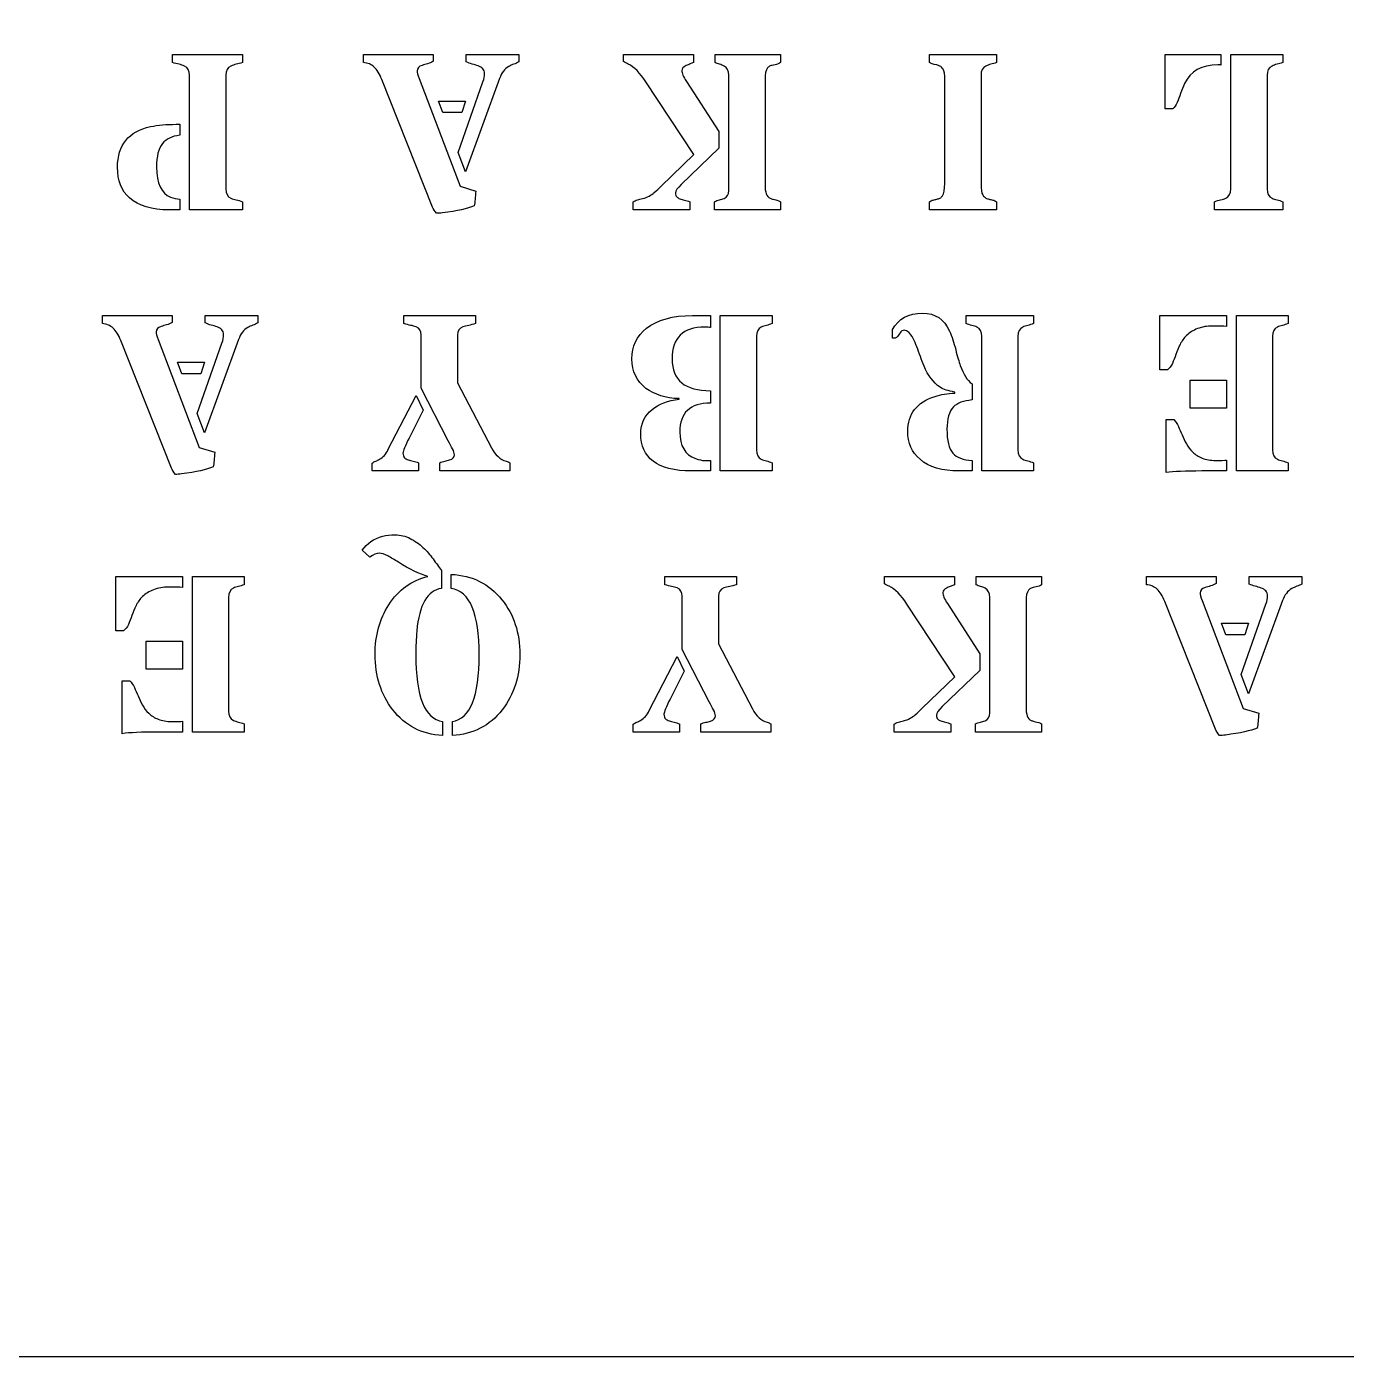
# Model space of a CAD drawing. Header units: millimetres. Extents: x -177 to 23, y -29 to 171.
# Drawn here: x -127.1 to -77.3, y -29.5 to 20.8 of the extents above; entities that cross this region are included whole.
import ezdxf

# ---------------------------------------------------------------- set-up
doc = ezdxf.new("R2010")
doc.units = ezdxf.units.MM
doc.layers.get('0').update_dxf_attribs({"linetype": 'CONTINUOUS'})

msp = doc.modelspace()

# ---------------------------------------------------------------- linework, layer by layer
for p, q in [((-121.605, 19.414), (-121.605, 19.72)), ((-121.605, 19.72), (-118.96, 19.72)), ((-118.96, 19.72), (-118.96, 19.414)), ((-114.394, 19.414), (-114.394, 19.72)), ((-114.394, 19.72), (-111.753, 19.72)), ((-111.753, 19.72), (-111.753, 19.46)), ((-110.505, 19.439), (-110.505, 19.72)), ((-110.505, 19.72), (-108.526, 19.72)), ((-108.526, 19.72), (-108.526, 19.439)), ((-104.571, 19.447), (-104.571, 19.72)), ((-104.571, 19.72), (-101.926, 19.72)), ((-101.926, 19.72), (-101.926, 19.414)), ((-101.108, 19.414), (-101.108, 19.72)), ((-101.108, 19.72), (-98.629, 19.72)), ((-98.629, 19.72), (-98.629, 19.414)), ((-93.011, 19.414), (-93.011, 19.72)), ((-93.011, 19.72), (-90.469, 19.72)), ((-90.469, 19.72), (-90.469, 19.414)), ((-84.099, 17.662), (-84.099, 19.72)), ((-84.099, 19.72), (-81.996, 19.72)), ((-81.996, 19.72), (-81.996, 19.319)), ((-81.624, 14.641), (-81.624, 19.72)), ((-81.624, 19.72), (-79.661, 19.72)), ((-79.661, 19.72), (-79.661, 19.414)), ((-120.96, 13.848), (-120.96, 18.935)), ((-119.589, 18.935), (-119.589, 14.641)), ((-111.782, 13.956), (-113.696, 18.774)), ((-112.286, 18.815), (-110.737, 14.741)), ((-110.807, 16.018), (-109.877, 18.679)), ((-109.249, 18.815), (-110.534, 15.286)), ((-101.91, 15.935), (-103.716, 18.679)), ((-102.191, 18.703), (-100.96, 16.803)), ((-100.592, 14.575), (-100.592, 18.935)), ((-99.22, 18.765), (-99.22, 14.811)), ((-92.428, 14.844), (-92.428, 18.728)), ((-91.06, 18.935), (-91.06, 14.844)), ((-80.252, 18.935), (-80.252, 14.641)), ((-83.818, 17.662), (-84.099, 17.662)), ((-121.465, 17.08), (-121.328, 17.08)), ((-121.328, 17.08), (-121.328, 16.666)), ((-100.96, 16.803), (-100.96, 16.175)), ((-100.96, 16.175), (-102.381, 14.811)), ((-110.534, 15.286), (-110.807, 16.018)), ((-103.145, 14.745), (-101.91, 15.935)), ((-110.737, 14.741), (-110.142, 14.559)), ((-121.328, 14.257), (-121.328, 13.848)), ((-118.96, 14.158), (-118.96, 13.848)), ((-104.199, 13.848), (-104.199, 14.15)), ((-102.063, 14.158), (-102.063, 13.848)), ((-101.125, 13.848), (-101.125, 14.158)), ((-98.629, 14.158), (-98.629, 13.848)), ((-93.011, 13.848), (-93.011, 14.158)), ((-90.469, 14.158), (-90.469, 13.848)), ((-82.244, 13.848), (-82.244, 14.158)), ((-79.661, 14.158), (-79.661, 13.848)), ((-121.328, 13.848), (-121.721, 13.848)), ((-118.96, 13.848), (-120.96, 13.848)), ((-102.063, 13.848), (-104.199, 13.848)), ((-98.629, 13.848), (-101.125, 13.848)), ((-90.469, 13.848), (-93.011, 13.848)), ((-79.661, 13.848), (-82.244, 13.848)), ((-124.254, 9.554), (-124.254, 9.86)), ((-124.254, 9.86), (-121.613, 9.86)), ((-121.613, 9.86), (-121.613, 9.6)), ((-120.365, 9.579), (-120.365, 9.86)), ((-120.365, 9.86), (-118.386, 9.86)), ((-118.386, 9.86), (-118.386, 9.579)), ((-112.859, 9.554), (-112.859, 9.86)), ((-112.859, 9.86), (-110.16, 9.86)), ((-110.16, 9.86), (-110.16, 9.554)), ((-101.96, 9.86), (-101.282, 9.86)), ((-101.282, 9.86), (-101.282, 9.405)), ((-100.914, 3.988), (-100.914, 9.86)), ((-100.914, 9.86), (-98.951, 9.86)), ((-98.951, 9.86), (-98.951, 9.554)), ((-91.624, 9.554), (-91.624, 9.86)), ((-91.624, 9.86), (-89.075, 9.86)), ((-89.075, 9.86), (-89.075, 9.554)), ((-84.301, 7.81), (-84.301, 9.86)), ((-84.301, 9.86), (-81.781, 9.86)), ((-81.781, 9.86), (-81.781, 9.447)), ((-81.413, 3.988), (-81.413, 9.86)), ((-81.413, 9.86), (-79.459, 9.86)), ((-79.459, 9.86), (-79.459, 9.554)), ((-112.206, 7.112), (-112.206, 9.116)), ((-110.834, 9.124), (-110.834, 7.323)), ((-99.542, 9.075), (-99.542, 4.781)), ((-94.405, 9.009), (-94.405, 9.331)), ((-91.029, 3.988), (-91.029, 9.075)), ((-89.666, 9.075), (-89.666, 4.781)), ((-80.049, 9.075), (-80.049, 4.781)), ((-121.642, 4.096), (-123.556, 8.914)), ((-122.146, 8.955), (-120.597, 4.881)), ((-120.667, 6.158), (-119.737, 8.819)), ((-119.109, 8.955), (-120.394, 5.426)), ((-84.02, 7.81), (-84.301, 7.81)), ((-111.185, 5.129), (-112.206, 7.112)), ((-110.834, 7.323), (-109.553, 4.868)), ((-91.397, 7.277), (-91.397, 6.67)), ((-113.45, 4.806), (-112.396, 6.843)), ((-112.396, 6.843), (-112.131, 6.29)), ((-102.46, 6.703), (-102.46, 6.72)), ((-101.282, 7.017), (-101.282, 6.55)), ((-92.046, 6.93), (-92.046, 6.967)), ((-120.394, 5.426), (-120.667, 6.158)), ((-112.131, 6.29), (-112.669, 5.232)), ((-84.066, 3.926), (-84.066, 5.926)), ((-84.066, 5.926), (-83.777, 5.926)), ((-120.597, 4.881), (-120.002, 4.699)), ((-114.061, 3.988), (-114.061, 4.281)), ((-112.305, 4.298), (-112.305, 3.988)), ((-111.508, 3.988), (-111.508, 4.298)), ((-108.859, 4.298), (-108.859, 3.988)), ((-101.501, 4.385), (-101.327, 4.385)), ((-101.282, 4.389), (-101.282, 3.988)), ((-98.951, 4.298), (-98.951, 3.988)), ((-91.397, 4.389), (-91.397, 3.988)), ((-89.075, 4.298), (-89.075, 3.988)), ((-81.781, 4.397), (-81.781, 3.988)), ((-79.459, 4.298), (-79.459, 3.988)), ((-112.305, 3.988), (-114.061, 3.988)), ((-108.859, 3.988), (-111.508, 3.988)), ((-101.282, 3.988), (-101.993, 3.988)), ((-98.951, 3.988), (-100.914, 3.988)), ((-91.397, 3.988), (-91.885, 3.988)), ((-89.075, 3.988), (-91.029, 3.988)), ((-81.781, 3.988), (-82.715, 3.988)), ((-79.459, 3.988), (-81.413, 3.988)), ((-114.144, 0.727), (-114.437, 0.996)), ((-123.741, -2.05), (-123.741, 0)), ((-123.741, 0), (-121.221, 0)), ((-121.221, 0), (-121.221, -0.413)), ((-120.853, -5.872), (-120.853, 0)), ((-120.853, 0), (-118.899, 0)), ((-118.899, 0), (-118.899, -0.306)), ((-111.441, 0.231), (-111.441, -0.446)), ((-111.074, -0.446), (-111.074, 0.083)), ((-102.999, -0.306), (-102.999, 0)), ((-102.999, 0), (-100.3, 0)), ((-100.3, 0), (-100.3, -0.306)), ((-94.711, -0.273), (-94.711, 0)), ((-94.711, 0), (-92.066, 0)), ((-92.066, 0), (-92.066, -0.306)), ((-91.248, -0.306), (-91.248, 0)), ((-91.248, 0), (-88.769, 0)), ((-88.769, 0), (-88.769, -0.306)), ((-84.814, -0.306), (-84.814, 0)), ((-84.814, 0), (-82.173, 0)), ((-82.173, 0), (-82.173, -0.26)), ((-80.925, -0.281), (-80.925, 0)), ((-80.925, 0), (-78.946, 0)), ((-78.946, 0), (-78.946, -0.281)), ((-119.489, -0.785), (-119.489, -5.079)), ((-102.346, -2.748), (-102.346, -0.744)), ((-100.974, -0.736), (-100.974, -2.537)), ((-90.732, -5.145), (-90.732, -0.785)), ((-89.36, -0.955), (-89.36, -4.909)), ((-82.202, -5.764), (-84.116, -0.946)), ((-82.706, -0.905), (-81.157, -4.979)), ((-79.669, -0.905), (-80.954, -4.434)), ((-92.05, -3.785), (-93.856, -1.041)), ((-92.331, -1.017), (-91.1, -2.917)), ((-81.227, -3.702), (-80.297, -1.041)), ((-123.46, -2.05), (-123.741, -2.05)), ((-101.325, -4.731), (-102.346, -2.748)), ((-100.974, -2.537), (-99.693, -4.992)), ((-91.1, -2.917), (-91.1, -3.545)), ((-103.59, -5.054), (-102.536, -3.017)), ((-102.536, -3.017), (-102.271, -3.57)), ((-123.506, -5.934), (-123.506, -3.934)), ((-123.506, -3.934), (-123.217, -3.934)), ((-102.271, -3.57), (-102.809, -4.628)), ((-93.285, -4.975), (-92.05, -3.785)), ((-91.1, -3.545), (-92.521, -4.909)), ((-80.954, -4.434), (-81.227, -3.702)), ((-81.157, -4.979), (-80.562, -5.161)), ((-121.221, -5.463), (-121.221, -5.872)), ((-111.4, -5.471), (-111.4, -6)), ((-111.032, -6), (-111.032, -5.471)), ((-121.221, -5.872), (-122.155, -5.872)), ((-118.899, -5.872), (-120.853, -5.872)), ((-118.899, -5.562), (-118.899, -5.872)), ((-104.201, -5.872), (-104.201, -5.579)), ((-102.445, -5.872), (-104.201, -5.872)), ((-102.445, -5.562), (-102.445, -5.872)), ((-101.648, -5.872), (-101.648, -5.562)), ((-98.999, -5.872), (-101.648, -5.872)), ((-98.999, -5.562), (-98.999, -5.872)), ((-94.339, -5.872), (-94.339, -5.57)), ((-92.203, -5.872), (-94.339, -5.872)), ((-92.203, -5.562), (-92.203, -5.872)), ((-91.265, -5.872), (-91.265, -5.562)), ((-88.769, -5.872), (-91.265, -5.872)), ((-88.769, -5.562), (-88.769, -5.872))]:
    msp.add_line(p, q)
for points in [[(23.024, -29.451), (23.024, 170.549), (-176.976, 170.549), (-176.976, -29.451)], [(-110.534, 17.96), (-110.671, 17.522), (-111.386, 17.522), (-111.551, 17.96)], [(-120.394, 8.1), (-120.531, 7.662), (-121.246, 7.662), (-121.411, 8.1)], [(-83.157, 6.364), (-83.157, 7.422), (-81.781, 7.422), (-81.781, 6.364)], [(-81.971, -1.76), (-80.954, -1.76), (-81.091, -2.198), (-81.806, -2.198)], [(-121.221, -2.438), (-121.221, -3.496), (-122.597, -3.496), (-122.597, -2.438)]]:
    msp.add_lwpolyline(points, close=True)
for points, knots in [([(-121.151, 19.282), (-121.208, 19.31), (-121.277, 19.331), (-121.434, 19.361), (-121.517, 19.384), (-121.605, 19.414)], [1, 1, 1, 1, 2, 2, 3, 3, 3, 3]), ([(-118.96, 19.414), (-119.043, 19.384), (-119.122, 19.361), (-119.274, 19.331), (-119.341, 19.31), (-119.399, 19.282)], [0, 0, 0, 0, 1, 1, 2, 2, 2, 2]), ([(-113.696, 18.774), (-113.778, 18.986), (-113.874, 19.142), (-113.983, 19.243), (-114.092, 19.343), (-114.229, 19.4), (-114.394, 19.414)], [0, 0, 0, 0, 1, 1, 1, 2, 2, 2, 2]), ([(-112.167, 19.307), (-112.299, 19.268), (-112.365, 19.199), (-112.365, 19.1), (-112.365, 19.045), (-112.339, 18.95), (-112.286, 18.815)], [0, 0, 0, 0, 1, 1, 1, 2, 2, 2, 2]), ([(-111.753, 19.46), (-111.822, 19.418), (-111.893, 19.387), (-111.966, 19.367), (-112.039, 19.346), (-112.106, 19.326), (-112.167, 19.307)], [0, 0, 0, 0, 1, 1, 1, 2, 2, 2, 2]), ([(-109.877, 18.679), (-109.833, 18.803), (-109.811, 18.906), (-109.811, 18.989), (-109.811, 19.071), (-109.835, 19.135), (-109.881, 19.181), (-109.928, 19.226), (-109.987, 19.262), (-110.057, 19.288), (-110.127, 19.314), (-110.202, 19.337), (-110.282, 19.356), (-110.362, 19.376), (-110.437, 19.403), (-110.505, 19.439)], [0, 0, 0, 0, 1, 1, 1, 2, 2, 2, 3, 3, 3, 4, 4, 4, 5, 5, 5, 5]), ([(-108.526, 19.439), (-108.581, 19.403), (-108.641, 19.374), (-108.706, 19.352), (-108.771, 19.33), (-108.836, 19.301), (-108.902, 19.265)], [0, 0, 0, 0, 1, 1, 1, 2, 2, 2, 2]), ([(-102.199, 19.299), (-102.309, 19.243), (-102.364, 19.183), (-102.364, 19.117), (-102.364, 19.015), (-102.307, 18.877), (-102.191, 18.703)], [0, 0, 0, 0, 1, 1, 1, 2, 2, 2, 2]), ([(-101.926, 19.414), (-101.96, 19.395), (-102.002, 19.376), (-102.052, 19.358), (-102.103, 19.341), (-102.152, 19.321), (-102.199, 19.299)], [0, 0, 0, 0, 1, 1, 1, 2, 2, 2, 2]), ([(-100.769, 19.282), (-100.819, 19.31), (-100.874, 19.331), (-100.935, 19.346), (-100.995, 19.361), (-101.053, 19.384), (-101.108, 19.414)], [0, 0, 0, 0, 1, 1, 1, 2, 2, 2, 2]), ([(-98.629, 19.414), (-98.687, 19.373), (-98.758, 19.345), (-98.842, 19.33), (-98.926, 19.314), (-98.987, 19.299), (-99.026, 19.284), (-99.064, 19.269), (-99.097, 19.243), (-99.125, 19.208)], [0, 0, 0, 0, 1, 1, 1, 2, 2, 2, 3, 3, 3, 3]), ([(-92.428, 18.728), (-92.428, 18.957), (-92.449, 19.102), (-92.492, 19.164), (-92.535, 19.226), (-92.575, 19.265), (-92.612, 19.282), (-92.649, 19.299), (-92.69, 19.312), (-92.734, 19.323)], [0, 0, 0, 0, 1, 1, 1, 2, 2, 2, 3, 3, 3, 3]), ([(-90.469, 19.414), (-90.544, 19.384), (-90.616, 19.361), (-90.757, 19.331), (-90.819, 19.31), (-90.874, 19.282)], [0, 0, 0, 0, 1, 1, 2, 2, 2, 2]), ([(-81.996, 19.319), (-82.012, 19.322), (-82.03, 19.323), (-82.069, 19.323), (-82.088, 19.323), (-82.107, 19.323), (-82.73, 19.323), (-83.15, 19.089), (-83.368, 18.621)], [0, 0, 0, 0, 1, 1, 2, 2, 2, 3, 3, 3, 3]), ([(-79.661, 19.414), (-79.735, 19.384), (-79.808, 19.361), (-79.948, 19.331), (-80.011, 19.31), (-80.066, 19.282)], [0, 0, 0, 0, 1, 1, 2, 2, 2, 2]), ([(-83.368, 18.621), (-83.425, 18.494), (-83.476, 18.369), (-83.561, 18.124), (-83.604, 18.011), (-83.689, 17.801), (-83.746, 17.72), (-83.818, 17.662)], [3, 3, 3, 3, 4, 4, 5, 5, 6, 6, 6, 6]), ([(-123.225, 14.299), (-123.528, 14.568), (-123.68, 14.954), (-123.68, 15.456), (-123.68, 16.301), (-123.264, 16.814), (-122.432, 16.993)], [1, 1, 1, 1, 2, 2, 2, 3, 3, 3, 3]), ([(-121.981, 16.352), (-122.133, 16.162), (-122.208, 15.869), (-122.208, 15.472), (-122.208, 14.849), (-122.031, 14.469), (-121.675, 14.332)], [1, 1, 1, 1, 2, 2, 2, 3, 3, 3, 3]), ([(-102.381, 14.811), (-102.527, 14.67), (-102.6, 14.563), (-102.6, 14.489), (-102.6, 14.414), (-102.585, 14.363), (-102.555, 14.336), (-102.524, 14.308), (-102.484, 14.285), (-102.435, 14.268), (-102.385, 14.25), (-102.328, 14.233), (-102.263, 14.218), (-102.198, 14.203), (-102.132, 14.183), (-102.063, 14.158)], [0, 0, 0, 0, 1, 1, 1, 2, 2, 2, 3, 3, 3, 4, 4, 4, 5, 5, 5, 5]), ([(-91.06, 14.844), (-91.06, 14.618), (-91.039, 14.474), (-90.996, 14.412), (-90.953, 14.35), (-90.914, 14.311), (-90.876, 14.294), (-90.839, 14.278), (-90.799, 14.264), (-90.754, 14.253), (-90.71, 14.242), (-90.664, 14.231), (-90.616, 14.22), (-90.568, 14.209), (-90.519, 14.188), (-90.469, 14.158)], [0, 0, 0, 0, 1, 1, 1, 2, 2, 2, 3, 3, 3, 4, 4, 4, 5, 5, 5, 5]), ([(-119.399, 14.29), (-119.341, 14.263), (-119.274, 14.241), (-119.122, 14.211), (-119.043, 14.188), (-118.96, 14.158)], [1, 1, 1, 1, 2, 2, 3, 3, 3, 3]), ([(-110.142, 14.559), (-110.158, 14.443), (-110.169, 14.339), (-110.175, 14.247), (-110.18, 14.155), (-110.191, 14.073), (-110.208, 14.001)], [0, 0, 0, 0, 1, 1, 1, 2, 2, 2, 2]), ([(-104.199, 14.15), (-104.152, 14.186), (-104.099, 14.211), (-104.038, 14.226), (-103.977, 14.241), (-103.913, 14.257), (-103.844, 14.274)], [0, 0, 0, 0, 1, 1, 1, 2, 2, 2, 2]), ([(-101.125, 14.158), (-101.067, 14.188), (-101.006, 14.21), (-100.88, 14.238), (-100.822, 14.256), (-100.769, 14.278)], [0, 0, 0, 0, 1, 1, 2, 2, 2, 2]), ([(-93.011, 14.158), (-92.961, 14.188), (-92.913, 14.209), (-92.866, 14.22), (-92.819, 14.231), (-92.774, 14.242), (-92.73, 14.253), (-92.686, 14.264), (-92.646, 14.278), (-92.61, 14.294), (-92.574, 14.311), (-92.542, 14.34), (-92.515, 14.381)], [0, 0, 0, 0, 1, 1, 1, 2, 2, 2, 3, 3, 3, 4, 4, 4, 4]), ([(-82.244, 14.158), (-82.161, 14.188), (-82.082, 14.211), (-82.008, 14.226), (-81.934, 14.241), (-81.869, 14.263), (-81.814, 14.29)], [0, 0, 0, 0, 1, 1, 1, 2, 2, 2, 2]), ([(-80.066, 14.29), (-80.011, 14.263), (-79.948, 14.241), (-79.808, 14.211), (-79.735, 14.188), (-79.661, 14.158)], [1, 1, 1, 1, 2, 2, 3, 3, 3, 3]), ([(-123.556, 8.914), (-123.638, 9.126), (-123.734, 9.282), (-123.843, 9.383), (-123.952, 9.483), (-124.089, 9.54), (-124.254, 9.554)], [0, 0, 0, 0, 1, 1, 1, 2, 2, 2, 2]), ([(-121.613, 9.6), (-121.682, 9.558), (-121.753, 9.527), (-121.826, 9.507), (-121.899, 9.486), (-121.966, 9.466), (-122.027, 9.447)], [0, 0, 0, 0, 1, 1, 1, 2, 2, 2, 2]), ([(-119.737, 8.819), (-119.693, 8.943), (-119.671, 9.046), (-119.671, 9.129), (-119.671, 9.211), (-119.695, 9.275), (-119.741, 9.321), (-119.788, 9.366), (-119.847, 9.402), (-119.917, 9.428), (-119.987, 9.454), (-120.062, 9.477), (-120.142, 9.496), (-120.222, 9.516), (-120.297, 9.543), (-120.365, 9.579)], [0, 0, 0, 0, 1, 1, 1, 2, 2, 2, 3, 3, 3, 4, 4, 4, 5, 5, 5, 5]), ([(-118.386, 9.579), (-118.441, 9.543), (-118.501, 9.514), (-118.566, 9.492), (-118.631, 9.47), (-118.696, 9.441), (-118.762, 9.405)], [0, 0, 0, 0, 1, 1, 1, 2, 2, 2, 2]), ([(-112.4, 9.43), (-112.461, 9.455), (-112.53, 9.474), (-112.609, 9.488), (-112.687, 9.502), (-112.771, 9.524), (-112.859, 9.554)], [0, 0, 0, 0, 1, 1, 1, 2, 2, 2, 2]), ([(-110.16, 9.554), (-110.249, 9.524), (-110.333, 9.501), (-110.415, 9.486), (-110.496, 9.471), (-110.568, 9.452), (-110.631, 9.43)], [0, 0, 0, 0, 1, 1, 1, 2, 2, 2, 2]), ([(-98.951, 9.554), (-99.026, 9.524), (-99.098, 9.501), (-99.168, 9.486), (-99.238, 9.471), (-99.302, 9.45), (-99.36, 9.422)], [0, 0, 0, 0, 1, 1, 1, 2, 2, 2, 2]), ([(-94.405, 9.331), (-94.177, 9.742), (-93.796, 9.947), (-93.265, 9.947), (-92.788, 9.947), (-92.451, 9.722), (-92.252, 9.273)], [0, 0, 0, 0, 1, 1, 1, 2, 2, 2, 2]), ([(-91.215, 9.422), (-91.273, 9.45), (-91.337, 9.471), (-91.478, 9.501), (-91.55, 9.524), (-91.624, 9.554)], [1, 1, 1, 1, 2, 2, 3, 3, 3, 3]), ([(-89.075, 9.554), (-89.149, 9.524), (-89.221, 9.501), (-89.362, 9.471), (-89.425, 9.45), (-89.48, 9.422)], [0, 0, 0, 0, 1, 1, 2, 2, 2, 2]), ([(-79.459, 9.554), (-79.533, 9.524), (-79.605, 9.501), (-79.746, 9.471), (-79.808, 9.45), (-79.863, 9.422)], [0, 0, 0, 0, 1, 1, 2, 2, 2, 2]), ([(-122.027, 9.447), (-122.159, 9.408), (-122.225, 9.339), (-122.225, 9.24), (-122.225, 9.185), (-122.199, 9.09), (-122.146, 8.955)], [0, 0, 0, 0, 1, 1, 1, 2, 2, 2, 2]), ([(-103.716, 7.108), (-104.071, 7.378), (-104.249, 7.748), (-104.249, 8.22), (-104.249, 8.699), (-104.064, 9.085), (-103.695, 9.377)], [1, 1, 1, 1, 2, 2, 2, 3, 3, 3, 3]), ([(-101.282, 9.405), (-101.329, 9.416), (-101.4, 9.422), (-101.497, 9.422), (-102.318, 9.422), (-102.728, 9.021), (-102.728, 8.22), (-102.728, 7.418), (-102.246, 7.017), (-101.282, 7.017)], [0, 0, 0, 0, 1, 1, 1, 2, 2, 2, 3, 3, 3, 3]), ([(-93.624, 8.992), (-93.734, 9.199), (-93.847, 9.302), (-93.963, 9.302), (-94.021, 9.302), (-94.073, 9.268), (-94.164, 9.133), (-94.201, 9.084), (-94.262, 9.02), (-94.296, 9.005), (-94.374, 9.005), (-94.397, 9.006), (-94.405, 9.009)], [5, 5, 5, 5, 6, 6, 6, 7, 7, 8, 8, 9, 9, 10, 10, 10, 10]), ([(-92.252, 9.273), (-92.161, 9.067), (-92.083, 8.833), (-91.951, 8.312), (-91.893, 8.112), (-91.843, 7.972)], [2, 2, 2, 2, 3, 3, 4, 4, 4, 4]), ([(-81.781, 9.447), (-81.919, 9.458), (-82.093, 9.463), (-82.306, 9.463), (-82.518, 9.463), (-82.709, 9.43), (-82.878, 9.364), (-83.047, 9.298), (-83.185, 9.213), (-83.291, 9.11), (-83.397, 9.007), (-83.481, 8.892), (-83.541, 8.765), (-83.602, 8.638), (-83.654, 8.514), (-83.698, 8.391), (-83.742, 8.268), (-83.787, 8.155), (-83.832, 8.052), (-83.878, 7.949), (-83.941, 7.868), (-84.02, 7.81)], [0, 0, 0, 0, 1, 1, 1, 2, 2, 2, 3, 3, 3, 4, 4, 4, 5, 5, 5, 6, 6, 6, 7, 7, 7, 7]), ([(-93.207, 7.947), (-93.257, 8.065), (-93.304, 8.186), (-93.395, 8.434), (-93.44, 8.556), (-93.528, 8.793), (-93.575, 8.899), (-93.624, 8.992)], [2, 2, 2, 2, 3, 3, 4, 4, 5, 5, 5, 5]), ([(-101.282, 6.55), (-102.053, 6.55), (-102.439, 6.186), (-102.439, 5.459), (-102.439, 4.939), (-102.242, 4.605), (-101.848, 4.459)], [0, 0, 0, 0, 1, 1, 1, 2, 2, 2, 2]), ([(-93.364, 4.43), (-93.673, 4.695), (-93.827, 5.046), (-93.827, 5.484), (-93.827, 6.145), (-93.484, 6.585), (-92.798, 6.802)], [1, 1, 1, 1, 2, 2, 2, 3, 3, 3, 3]), ([(-101.993, 3.988), (-102.648, 3.988), (-103.132, 4.11), (-103.758, 4.598), (-103.914, 4.944), (-103.914, 5.393), (-103.914, 5.776), (-103.771, 6.083), (-103.484, 6.315)], [0, 0, 0, 0, 1, 1, 2, 2, 2, 3, 3, 3, 3]), ([(-92.1, 6.405), (-92.265, 6.229), (-92.347, 5.951), (-92.347, 5.571), (-92.347, 5.138), (-92.272, 4.835), (-92.12, 4.662)], [1, 1, 1, 1, 2, 2, 2, 3, 3, 3, 3]), ([(-83.777, 5.926), (-83.708, 5.86), (-83.65, 5.776), (-83.603, 5.674), (-83.556, 5.572), (-83.509, 5.464), (-83.461, 5.35), (-83.412, 5.235), (-83.358, 5.121), (-83.297, 5.007), (-83.237, 4.892), (-83.158, 4.789), (-83.062, 4.697), (-82.965, 4.604), (-82.845, 4.529), (-82.7, 4.472), (-82.556, 4.414), (-82.387, 4.385), (-82.194, 4.385), (-82.001, 4.385), (-81.863, 4.389), (-81.781, 4.397)], [0, 0, 0, 0, 1, 1, 1, 2, 2, 2, 3, 3, 3, 4, 4, 4, 5, 5, 5, 6, 6, 6, 7, 7, 7, 7]), ([(-112.669, 5.232), (-112.82, 4.934), (-112.896, 4.744), (-112.896, 4.662), (-112.896, 4.579), (-112.877, 4.521), (-112.84, 4.488), (-112.803, 4.455), (-112.755, 4.429), (-112.698, 4.41), (-112.64, 4.39), (-112.576, 4.373), (-112.508, 4.358), (-112.439, 4.343), (-112.371, 4.323), (-112.305, 4.298)], [0, 0, 0, 0, 1, 1, 1, 2, 2, 2, 3, 3, 3, 4, 4, 4, 5, 5, 5, 5]), ([(-111.136, 4.405), (-111.014, 4.444), (-110.954, 4.51), (-110.954, 4.604), (-110.954, 4.662), (-110.977, 4.735), (-111.024, 4.823), (-111.071, 4.911), (-111.125, 5.013), (-111.185, 5.129)], [0, 0, 0, 0, 1, 1, 1, 2, 2, 2, 3, 3, 3, 3]), ([(-120.002, 4.699), (-120.018, 4.583), (-120.029, 4.479), (-120.035, 4.387), (-120.04, 4.295), (-120.051, 4.213), (-120.068, 4.141)], [0, 0, 0, 0, 1, 1, 1, 2, 2, 2, 2]), ([(-114.061, 4.281), (-114.017, 4.317), (-113.972, 4.343), (-113.925, 4.36), (-113.878, 4.377), (-113.83, 4.4), (-113.78, 4.43)], [0, 0, 0, 0, 1, 1, 1, 2, 2, 2, 2]), ([(-111.508, 4.298), (-111.447, 4.323), (-111.384, 4.342), (-111.317, 4.356), (-111.251, 4.37), (-111.191, 4.386), (-111.136, 4.405)], [0, 0, 0, 0, 1, 1, 1, 2, 2, 2, 2]), ([(-99.36, 4.43), (-99.302, 4.403), (-99.238, 4.381), (-99.168, 4.366), (-99.098, 4.351), (-99.026, 4.328), (-98.951, 4.298)], [0, 0, 0, 0, 1, 1, 1, 2, 2, 2, 2]), ([(-89.48, 4.43), (-89.425, 4.403), (-89.362, 4.381), (-89.221, 4.351), (-89.149, 4.328), (-89.075, 4.298)], [1, 1, 1, 1, 2, 2, 3, 3, 3, 3]), ([(-79.863, 4.43), (-79.808, 4.403), (-79.746, 4.381), (-79.605, 4.351), (-79.533, 4.328), (-79.459, 4.298)], [1, 1, 1, 1, 2, 2, 3, 3, 3, 3]), ([(-113.656, 1.525), (-113.532, 1.558), (-113.375, 1.574), (-112.992, 1.574), (-112.806, 1.53), (-112.445, 1.351), (-112.284, 1.238), (-112, 0.968), (-111.873, 0.822), (-111.647, 0.508), (-111.541, 0.364), (-111.441, 0.231)], [1, 1, 1, 1, 2, 2, 3, 3, 4, 4, 5, 5, 6, 6, 6, 6]), ([(-113.07, 0.545), (-113.221, 0.636), (-113.356, 0.715), (-113.474, 0.781), (-113.593, 0.847), (-113.7, 0.88), (-113.797, 0.88), (-113.893, 0.88), (-114.009, 0.829), (-114.144, 0.727)], [0, 0, 0, 0, 1, 1, 1, 2, 2, 2, 3, 3, 3, 3]), ([(-121.221, -0.413), (-121.359, -0.402), (-121.533, -0.397), (-121.746, -0.397), (-121.958, -0.397), (-122.149, -0.43), (-122.318, -0.496), (-122.487, -0.562), (-122.625, -0.647), (-122.731, -0.75), (-122.837, -0.853), (-122.921, -0.968), (-122.981, -1.095), (-123.042, -1.222), (-123.094, -1.346), (-123.138, -1.469), (-123.182, -1.592), (-123.227, -1.705), (-123.272, -1.808), (-123.318, -1.911), (-123.381, -1.992), (-123.46, -2.05)], [0, 0, 0, 0, 1, 1, 1, 2, 2, 2, 3, 3, 3, 4, 4, 4, 5, 5, 5, 6, 6, 6, 7, 7, 7, 7]), ([(-118.899, -0.306), (-118.973, -0.336), (-119.045, -0.359), (-119.186, -0.389), (-119.248, -0.41), (-119.303, -0.438)], [0, 0, 0, 0, 1, 1, 2, 2, 2, 2]), ([(-111.032, -5.471), (-110.355, -5.364), (-110.016, -4.526), (-110.016, -2.959), (-110.016, -1.391), (-110.368, -0.554), (-111.074, -0.446)], [0, 0, 0, 0, 1, 1, 1, 2, 2, 2, 2]), ([(-102.54, -0.43), (-102.601, -0.405), (-102.67, -0.386), (-102.749, -0.372), (-102.827, -0.358), (-102.911, -0.336), (-102.999, -0.306)], [0, 0, 0, 0, 1, 1, 1, 2, 2, 2, 2]), ([(-100.3, -0.306), (-100.389, -0.336), (-100.473, -0.359), (-100.555, -0.374), (-100.636, -0.389), (-100.708, -0.408), (-100.771, -0.43)], [0, 0, 0, 0, 1, 1, 1, 2, 2, 2, 2]), ([(-92.339, -0.421), (-92.449, -0.477), (-92.504, -0.537), (-92.504, -0.603), (-92.504, -0.705), (-92.447, -0.843), (-92.331, -1.017)], [0, 0, 0, 0, 1, 1, 1, 2, 2, 2, 2]), ([(-92.066, -0.306), (-92.1, -0.325), (-92.142, -0.344), (-92.192, -0.362), (-92.243, -0.379), (-92.292, -0.399), (-92.339, -0.421)], [0, 0, 0, 0, 1, 1, 1, 2, 2, 2, 2]), ([(-90.909, -0.438), (-90.959, -0.41), (-91.014, -0.389), (-91.075, -0.374), (-91.135, -0.359), (-91.193, -0.336), (-91.248, -0.306)], [0, 0, 0, 0, 1, 1, 1, 2, 2, 2, 2]), ([(-88.769, -0.306), (-88.827, -0.347), (-88.898, -0.375), (-88.982, -0.39), (-89.066, -0.406), (-89.127, -0.421), (-89.166, -0.436), (-89.204, -0.451), (-89.237, -0.477), (-89.265, -0.512)], [0, 0, 0, 0, 1, 1, 1, 2, 2, 2, 3, 3, 3, 3]), ([(-84.116, -0.946), (-84.198, -0.734), (-84.294, -0.578), (-84.403, -0.477), (-84.512, -0.377), (-84.649, -0.32), (-84.814, -0.306)], [0, 0, 0, 0, 1, 1, 1, 2, 2, 2, 2]), ([(-82.587, -0.413), (-82.719, -0.452), (-82.785, -0.521), (-82.785, -0.62), (-82.785, -0.675), (-82.759, -0.77), (-82.706, -0.905)], [0, 0, 0, 0, 1, 1, 1, 2, 2, 2, 2]), ([(-82.173, -0.26), (-82.242, -0.302), (-82.313, -0.333), (-82.386, -0.353), (-82.459, -0.374), (-82.526, -0.394), (-82.587, -0.413)], [0, 0, 0, 0, 1, 1, 1, 2, 2, 2, 2]), ([(-80.297, -1.041), (-80.253, -0.917), (-80.231, -0.814), (-80.231, -0.731), (-80.231, -0.649), (-80.255, -0.585), (-80.301, -0.539), (-80.348, -0.494), (-80.407, -0.458), (-80.477, -0.432), (-80.547, -0.406), (-80.622, -0.383), (-80.702, -0.364), (-80.782, -0.344), (-80.857, -0.317), (-80.925, -0.281)], [0, 0, 0, 0, 1, 1, 1, 2, 2, 2, 3, 3, 3, 4, 4, 4, 5, 5, 5, 5]), ([(-78.946, -0.281), (-79.001, -0.317), (-79.061, -0.346), (-79.126, -0.368), (-79.191, -0.39), (-79.256, -0.419), (-79.322, -0.455)], [0, 0, 0, 0, 1, 1, 1, 2, 2, 2, 2]), ([(-109.16, -0.876), (-108.709, -1.435), (-108.483, -2.123), (-108.483, -2.938), (-108.483, -3.762), (-108.704, -4.459), (-109.148, -5.029)], [1, 1, 1, 1, 2, 2, 2, 3, 3, 3, 3]), ([(-113.284, -5.029), (-113.728, -4.456), (-113.95, -3.759), (-113.95, -2.938), (-113.95, -2.225), (-113.777, -1.601), (-113.433, -1.066)], [1, 1, 1, 1, 2, 2, 2, 3, 3, 3, 3]), ([(-112.375, -2.058), (-112.4, -2.344), (-112.412, -2.638), (-112.412, -2.938), (-112.412, -4.53), (-112.075, -5.375), (-111.4, -5.471)], [1, 1, 1, 1, 2, 2, 2, 3, 3, 3, 3]), ([(-123.217, -3.934), (-123.148, -4), (-123.09, -4.084), (-123.043, -4.186), (-122.996, -4.288), (-122.949, -4.396), (-122.901, -4.51), (-122.852, -4.625), (-122.798, -4.739), (-122.737, -4.853), (-122.677, -4.968), (-122.598, -5.071), (-122.502, -5.163), (-122.405, -5.256), (-122.285, -5.331), (-122.14, -5.388), (-121.996, -5.446), (-121.827, -5.475), (-121.634, -5.475), (-121.441, -5.475), (-121.303, -5.471), (-121.221, -5.463)], [0, 0, 0, 0, 1, 1, 1, 2, 2, 2, 3, 3, 3, 4, 4, 4, 5, 5, 5, 6, 6, 6, 7, 7, 7, 7]), ([(-102.809, -4.628), (-102.96, -4.926), (-103.036, -5.116), (-103.036, -5.198), (-103.036, -5.281), (-103.017, -5.339), (-102.98, -5.372), (-102.943, -5.405), (-102.895, -5.431), (-102.838, -5.45), (-102.78, -5.47), (-102.716, -5.487), (-102.648, -5.502), (-102.579, -5.517), (-102.511, -5.537), (-102.445, -5.562)], [0, 0, 0, 0, 1, 1, 1, 2, 2, 2, 3, 3, 3, 4, 4, 4, 5, 5, 5, 5]), ([(-101.276, -5.455), (-101.154, -5.416), (-101.094, -5.35), (-101.094, -5.256), (-101.094, -5.198), (-101.117, -5.125), (-101.164, -5.037), (-101.211, -4.949), (-101.265, -4.847), (-101.325, -4.731)], [0, 0, 0, 0, 1, 1, 1, 2, 2, 2, 3, 3, 3, 3]), ([(-92.521, -4.909), (-92.667, -5.05), (-92.74, -5.157), (-92.74, -5.231), (-92.74, -5.306), (-92.725, -5.357), (-92.695, -5.384), (-92.664, -5.412), (-92.624, -5.435), (-92.575, -5.452), (-92.525, -5.47), (-92.468, -5.487), (-92.403, -5.502), (-92.338, -5.517), (-92.272, -5.537), (-92.203, -5.562)], [0, 0, 0, 0, 1, 1, 1, 2, 2, 2, 3, 3, 3, 4, 4, 4, 5, 5, 5, 5]), ([(-119.303, -5.43), (-119.248, -5.457), (-119.186, -5.479), (-119.045, -5.509), (-118.973, -5.532), (-118.899, -5.562)], [1, 1, 1, 1, 2, 2, 3, 3, 3, 3]), ([(-104.201, -5.579), (-104.157, -5.543), (-104.112, -5.517), (-104.065, -5.5), (-104.018, -5.483), (-103.97, -5.46), (-103.92, -5.43)], [0, 0, 0, 0, 1, 1, 1, 2, 2, 2, 2]), ([(-101.648, -5.562), (-101.587, -5.537), (-101.524, -5.518), (-101.457, -5.504), (-101.391, -5.49), (-101.331, -5.474), (-101.276, -5.455)], [0, 0, 0, 0, 1, 1, 1, 2, 2, 2, 2]), ([(-94.339, -5.57), (-94.292, -5.534), (-94.239, -5.509), (-94.178, -5.494), (-94.117, -5.479), (-94.053, -5.463), (-93.984, -5.446)], [0, 0, 0, 0, 1, 1, 1, 2, 2, 2, 2]), ([(-91.265, -5.562), (-91.207, -5.532), (-91.146, -5.51), (-91.02, -5.482), (-90.962, -5.464), (-90.909, -5.442)], [0, 0, 0, 0, 1, 1, 2, 2, 2, 2]), ([(-80.562, -5.161), (-80.578, -5.277), (-80.589, -5.381), (-80.595, -5.473), (-80.6, -5.565), (-80.611, -5.647), (-80.628, -5.719)], [0, 0, 0, 0, 1, 1, 1, 2, 2, 2, 2])]:
    msp.add_open_spline(points, degree=3, knots=knots)
for points in [[(-120.96, 18.935), (-120.96, 19.106), (-121.024, 19.221), (-121.151, 19.282)], [(-119.399, 19.282), (-119.525, 19.221), (-119.589, 19.106), (-119.589, 18.935)], [(-108.902, 19.265), (-109.056, 19.175), (-109.172, 19.024), (-109.249, 18.815)], [(-104.389, 19.352), (-104.447, 19.38), (-104.508, 19.411), (-104.571, 19.447)], [(-103.716, 18.679), (-103.944, 19.026), (-104.169, 19.25), (-104.389, 19.352)], [(-100.592, 18.935), (-100.592, 19.103), (-100.651, 19.219), (-100.769, 19.282)], [(-99.125, 19.208), (-99.188, 19.128), (-99.22, 18.98), (-99.22, 18.765)], [(-92.734, 19.323), (-92.866, 19.351), (-92.958, 19.381), (-93.011, 19.414)], [(-90.874, 19.282), (-90.998, 19.221), (-91.06, 19.106), (-91.06, 18.935)], [(-80.066, 19.282), (-80.19, 19.221), (-80.252, 19.106), (-80.252, 18.935)], [(-122.432, 16.993), (-122.153, 17.051), (-121.831, 17.08), (-121.465, 17.08)], [(-121.328, 16.666), (-121.623, 16.633), (-121.841, 16.529), (-121.981, 16.352)], [(-119.589, 14.641), (-119.589, 14.468), (-119.525, 14.351), (-119.399, 14.29)], [(-103.402, 14.505), (-103.313, 14.582), (-103.228, 14.662), (-103.145, 14.745)], [(-100.769, 14.278), (-100.651, 14.327), (-100.592, 14.427), (-100.592, 14.575)], [(-99.22, 14.811), (-99.22, 14.513), (-99.156, 14.34), (-99.03, 14.29)], [(-92.515, 14.381), (-92.457, 14.464), (-92.428, 14.618), (-92.428, 14.844)], [(-81.814, 14.29), (-81.687, 14.351), (-81.624, 14.468), (-81.624, 14.641)], [(-80.252, 14.641), (-80.252, 14.468), (-80.19, 14.351), (-80.066, 14.29)], [(-121.721, 13.848), (-122.387, 13.848), (-122.889, 13.998), (-123.225, 14.299)], [(-121.675, 14.332), (-121.568, 14.29), (-121.452, 14.265), (-121.328, 14.257)], [(-103.844, 14.274), (-103.665, 14.323), (-103.517, 14.4), (-103.402, 14.505)], [(-99.03, 14.29), (-98.991, 14.274), (-98.95, 14.26), (-98.906, 14.249)], [(-98.906, 14.249), (-98.771, 14.221), (-98.679, 14.191), (-98.629, 14.158)], [(-111.634, 13.72), (-111.702, 13.803), (-111.752, 13.881), (-111.782, 13.956)], [(-111.402, 13.737), (-111.49, 13.726), (-111.567, 13.72), (-111.634, 13.72)], [(-110.208, 14.001), (-110.448, 13.894), (-110.846, 13.805), (-111.402, 13.737)], [(-103.695, 9.377), (-103.29, 9.699), (-102.712, 9.86), (-101.96, 9.86)], [(-118.762, 9.405), (-118.916, 9.315), (-119.032, 9.164), (-119.109, 8.955)], [(-112.206, 9.116), (-112.206, 9.276), (-112.271, 9.381), (-112.4, 9.43)], [(-110.631, 9.43), (-110.766, 9.378), (-110.834, 9.276), (-110.834, 9.124)], [(-99.36, 9.422), (-99.482, 9.361), (-99.542, 9.246), (-99.542, 9.075)], [(-91.029, 9.075), (-91.029, 9.246), (-91.091, 9.361), (-91.215, 9.422)], [(-89.48, 9.422), (-89.604, 9.361), (-89.666, 9.246), (-89.666, 9.075)], [(-79.863, 9.422), (-79.987, 9.361), (-80.049, 9.246), (-80.049, 9.075)], [(-92.604, 7.149), (-92.863, 7.328), (-93.064, 7.594), (-93.207, 7.947)], [(-91.843, 7.972), (-91.73, 7.649), (-91.582, 7.418), (-91.397, 7.277)], [(-102.46, 6.72), (-102.975, 6.736), (-103.393, 6.866), (-103.716, 7.108)], [(-92.046, 6.967), (-92.302, 7.009), (-92.488, 7.069), (-92.604, 7.149)], [(-103.484, 6.315), (-103.231, 6.518), (-102.889, 6.648), (-102.46, 6.703)], [(-92.798, 6.802), (-92.577, 6.874), (-92.327, 6.916), (-92.046, 6.93)], [(-91.397, 6.67), (-91.725, 6.64), (-91.959, 6.551), (-92.1, 6.405)], [(-113.78, 4.43), (-113.651, 4.502), (-113.541, 4.627), (-113.45, 4.806)], [(-109.553, 4.868), (-109.407, 4.587), (-109.224, 4.418), (-109.003, 4.36)], [(-99.542, 4.781), (-99.542, 4.608), (-99.482, 4.491), (-99.36, 4.43)], [(-92.12, 4.662), (-91.98, 4.496), (-91.739, 4.405), (-91.397, 4.389)], [(-89.666, 4.781), (-89.666, 4.608), (-89.604, 4.491), (-89.48, 4.43)], [(-80.049, 4.781), (-80.049, 4.608), (-79.987, 4.491), (-79.863, 4.43)], [(-121.494, 3.86), (-121.562, 3.943), (-121.612, 4.021), (-121.642, 4.096)], [(-120.068, 4.141), (-120.308, 4.034), (-120.706, 3.945), (-121.262, 3.877)], [(-109.003, 4.36), (-108.951, 4.346), (-108.903, 4.326), (-108.859, 4.298)], [(-101.848, 4.459), (-101.713, 4.41), (-101.597, 4.385), (-101.501, 4.385)], [(-101.327, 4.385), (-101.311, 4.385), (-101.296, 4.386), (-101.282, 4.389)], [(-91.885, 3.988), (-92.529, 3.988), (-93.022, 4.135), (-93.364, 4.43)], [(-121.262, 3.877), (-121.35, 3.866), (-121.427, 3.86), (-121.494, 3.86)], [(-82.715, 3.988), (-83.335, 3.988), (-83.785, 3.967), (-84.066, 3.926)], [(-114.437, 0.996), (-114.255, 1.258), (-113.995, 1.434), (-113.656, 1.525)], [(-111.954, 0.008), (-112.268, 0.099), (-112.64, 0.278), (-113.07, 0.545)], [(-113.433, -1.066), (-113.067, -0.499), (-112.574, -0.14), (-111.954, 0.008)], [(-111.074, 0.083), (-110.28, 0.047), (-109.643, -0.273), (-109.16, -0.876)], [(-119.303, -0.438), (-119.427, -0.499), (-119.489, -0.614), (-119.489, -0.785)], [(-111.441, -0.446), (-111.97, -0.518), (-112.282, -1.055), (-112.375, -2.058)], [(-102.346, -0.744), (-102.346, -0.584), (-102.411, -0.479), (-102.54, -0.43)], [(-100.771, -0.43), (-100.906, -0.482), (-100.974, -0.584), (-100.974, -0.736)], [(-94.529, -0.368), (-94.587, -0.34), (-94.648, -0.309), (-94.711, -0.273)], [(-93.856, -1.041), (-94.084, -0.694), (-94.309, -0.47), (-94.529, -0.368)], [(-90.732, -0.785), (-90.732, -0.617), (-90.791, -0.501), (-90.909, -0.438)], [(-79.322, -0.455), (-79.476, -0.545), (-79.592, -0.696), (-79.669, -0.905)], [(-89.265, -0.512), (-89.328, -0.592), (-89.36, -0.74), (-89.36, -0.955)], [(-99.693, -4.992), (-99.547, -5.273), (-99.364, -5.442), (-99.143, -5.5)], [(-93.542, -5.215), (-93.453, -5.138), (-93.368, -5.058), (-93.285, -4.975)], [(-89.36, -4.909), (-89.36, -5.207), (-89.296, -5.38), (-89.17, -5.43)], [(-119.489, -5.079), (-119.489, -5.252), (-119.427, -5.369), (-119.303, -5.43)], [(-111.4, -6), (-112.188, -5.959), (-112.816, -5.635), (-113.284, -5.029)], [(-109.148, -5.029), (-109.622, -5.638), (-110.25, -5.961), (-111.032, -6)], [(-103.92, -5.43), (-103.791, -5.358), (-103.681, -5.233), (-103.59, -5.054)], [(-99.143, -5.5), (-99.091, -5.514), (-99.043, -5.534), (-98.999, -5.562)], [(-93.984, -5.446), (-93.805, -5.397), (-93.657, -5.32), (-93.542, -5.215)], [(-90.909, -5.442), (-90.791, -5.393), (-90.732, -5.293), (-90.732, -5.145)], [(-89.17, -5.43), (-89.131, -5.446), (-89.09, -5.46), (-89.046, -5.471)], [(-89.046, -5.471), (-88.911, -5.499), (-88.819, -5.529), (-88.769, -5.562)], [(-122.155, -5.872), (-122.775, -5.872), (-123.225, -5.893), (-123.506, -5.934)], [(-82.054, -6), (-82.122, -5.917), (-82.172, -5.839), (-82.202, -5.764)], [(-81.822, -5.983), (-81.91, -5.994), (-81.987, -6), (-82.054, -6)], [(-80.628, -5.719), (-80.868, -5.826), (-81.266, -5.915), (-81.822, -5.983)]]:
    msp.add_open_spline(points, degree=3)

doc.saveas('drawing.dxf')
